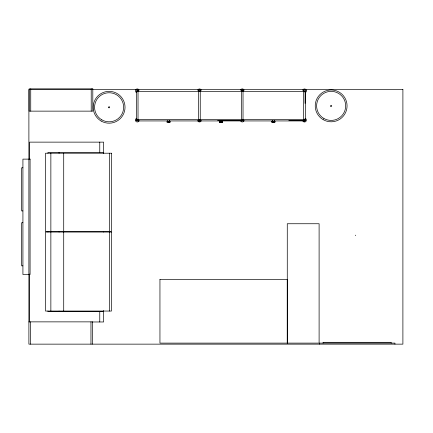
<?xml version="1.0" encoding="UTF-8"?>
<svg xmlns="http://www.w3.org/2000/svg" width="433" height="433" viewBox="0 0 433 433"><rect width="100%" height="100%" fill="white"/><g stroke="black" fill="none" stroke-linecap="round" stroke-linejoin="round"><path stroke-width="0.65" d="M305.048 103.4L305.13 91.417M305.801 90.827L306.099 90.827M198.731 91.336L200.392 91.331M303.739 91.336L305.444 91.331M138.084 91.493L136.465 91.493L136.655 119.833M241.549 91.493L243.097 91.493M138.024 91.558L198.633 91.558L198.633 119.595L138.024 119.595L138.024 90.004M198.752 91.547L241.609 91.547L241.609 119.378M243.032 91.558L305.368 91.547M136.492 119.378L138.1 119.378M243.108 119.378L200.252 119.378L200.252 91.547M198.731 119.448L200.279 119.448M303.739 119.448L305.362 119.448L305.362 91.336M136.422 119.595L138.116 119.595M241.468 119.595L303.641 119.595L303.641 91.558M135.762 120.098L136.059 120.098M219.812 120.596L220.159 120.596M221.831 120.596L222.178 120.596M198.871 120.931L137.981 120.931L137.981 119.313M271.854 121.457L275.199 121.457M166.846 121.657L170.456 121.657M219.325 121.657L222.67 121.657M271.545 121.7L272.297 121.7M219.325 121.738L220.245 121.738M221.75 121.738L222.665 121.738M220.57 121.982L221.452 121.982M271.854 121.944L275.199 121.944M272.682 122.003L274.37 122.003M166.846 122.144L170.456 122.144M219.325 122.144L222.67 122.144M167.674 122.203L169.628 122.203M219.325 122.225L222.665 122.225M271.545 122.187L274.89 122.187M220.153 122.285L221.842 122.285M103.633 152.476L47.933 152.476L47.933 153.212M22.884 167.798L21.65 167.798L21.65 210.909L22.884 210.909M22.884 222.73L21.65 222.73L21.65 265.84L22.884 265.84M103.633 311.63L47.933 311.63L47.933 311.051M28.892 321.865L92.554 321.865L92.554 344.143M92.197 321.973L103.633 321.973L103.633 310.477M288.833 120.591L303.641 120.612A1.023 1.023 0 0 0 305.411 120.612M217.642 120.591L220.321 120.601M221.658 120.607L241.744 120.688M394.939 344.143L394.939 343.109L319.343 343.109L319.343 344.143M391.199 343.109L391.199 342.314L323.083 342.314L323.083 343.109M355.509 235.162L355.509 235.693M304.529 121.364L304.529 121.668M304.026 119.227L304.026 121.007M303.885 89.994L303.885 91.612M303.879 119.313L303.879 120.931L242.989 120.931L242.989 119.313M303.804 119.275L303.804 120.931M274.36 120.314L274.36 121.457M273.672 121.944L273.672 122.247M272.79 121.944L272.79 122.247M272.693 120.314L272.693 121.457M272.384 120.563L272.384 121.7M243.032 90.004L243.032 119.595M242.81 89.934L242.81 91.628M242.572 90.069L242.572 90.345M242.307 89.274L242.307 89.571M241.701 89.994L241.701 91.612M241.701 119.313L241.701 120.931L200.133 120.931L200.133 119.313M221.831 120.52L221.831 121.657M221.452 122.285L221.452 121.9L220.57 121.9L220.57 122.285M220.159 120.52L220.159 121.738M200.133 89.994L200.133 91.612M199.516 121.364L199.516 121.668M199.012 119.308L199.012 120.969M198.871 89.994L198.871 91.612M198.871 119.313L198.796 120.931M169.622 120.515L169.622 121.657M169.357 120.515L169.357 121.657M169.243 122.203L169.243 121.9L168.091 121.9L168.091 122.203M168.973 121.9L168.973 122.203M168.361 121.9L168.361 122.203M167.685 120.515L167.685 121.657M137.802 89.934L137.802 91.628M137.564 89.994L137.564 90.345M137.564 90.54L137.564 91.363M137.299 89.274L137.299 89.571M109.468 153.212L109.468 231.487M109.468 232.05L109.468 311.051M103.633 153.623L103.633 142.132L29.628 142.132L29.628 159.712M103.633 231.487L103.633 232.05M99.763 142.132L99.763 152.476M99.763 311.63L99.763 321.973M91.217 88.857L91.217 111.135M90.962 321.865L90.962 344.143M63.716 153.212L63.716 231.487M63.716 232.05L63.716 311.051M59.072 152.476L59.072 153.212M59.072 231.487L59.072 232.05M59.072 311.051L59.072 311.63M50.861 153.212L50.861 231.487M50.861 232.05L50.861 311.051M47.933 231.487L47.933 232.05M30.738 88.857L30.738 111.135M30.483 321.865L30.483 344.143M29.628 273.97L29.628 321.973M305.038 119.216A1.023 1.023 0 0 1 305.514 120.369M136.796 92.651A1.9 1.9 0 0 1 135.94 89.474A1.9 1.9 0 0 1 139.117 90.324M139.139 120.574A1.9 1.9 0 0 1 135.962 121.424A1.9 1.9 0 0 1 136.817 118.247M305 118.285A1.9 1.9 0 0 1 305.85 121.462A1.9 1.9 0 0 1 302.672 120.612M302.683 90.351A1.9 1.9 0 0 1 305.86 89.501A1.9 1.9 0 0 1 305.011 92.678M240.472 90.27A1.9 1.9 0 0 1 244.142 90.27M244.152 120.574A1.9 1.9 0 0 1 240.483 120.574M201.334 120.58A1.9 1.9 0 0 1 197.665 120.58M197.681 90.318A1.9 1.9 0 0 1 201.35 90.318M159.95 279.447L159.95 343.109L319.105 343.109L319.105 223.742L287.274 223.742L287.274 343.109L287.274 279.447L159.95 279.447M92.808 88.857L29.146 88.857L29.146 111.135L92.808 111.135L92.808 88.857M402.896 89.501L28.892 89.501L28.892 344.143L402.896 344.143L402.896 89.501M111.454 153.212L45.514 153.212L45.514 231.487L111.454 231.487L111.454 153.212M30.083 159.127L22.922 159.127L22.922 274.511L30.083 274.511L30.083 159.127M111.454 232.05L45.514 232.05L45.514 311.051L111.454 311.051L111.454 232.05M323.186 119.67A15.913 15.913 0 0 0 347.06 105.885A15.913 15.913 0 0 0 323.186 92.105A15.913 15.913 0 0 0 323.186 119.67M330.866 106.366A0.557 0.557 0 0 0 331.7 105.885A0.557 0.557 0 0 0 330.866 105.403A0.557 0.557 0 0 0 330.866 106.366M323.879 118.469A14.533 14.533 0 0 0 345.675 105.885A14.533 14.533 0 0 0 323.879 93.301A14.533 14.533 0 0 0 323.879 118.469M101.154 121.056A15.913 15.913 0 0 0 125.023 107.276A15.913 15.913 0 0 0 101.154 93.49A15.913 15.913 0 0 0 101.154 121.056M108.829 107.757A0.557 0.557 0 0 0 109.668 107.276A0.557 0.557 0 0 0 108.829 106.794A0.557 0.557 0 0 0 108.829 107.757M101.842 119.86A14.533 14.533 0 0 0 123.643 107.276A14.533 14.533 0 0 0 101.842 94.692A14.533 14.533 0 0 0 101.842 119.86M136.763 91.477A0.839 0.839 0 0 0 138.127 90.973A0.839 0.839 0 0 0 137.007 90.048A0.839 0.839 0 0 0 136.763 91.477M136.79 120.742A0.839 0.839 0 0 0 138.149 120.239A0.839 0.839 0 0 0 137.034 119.313A0.839 0.839 0 0 0 136.79 120.742M303.993 120.747A0.839 0.839 0 0 0 305.352 120.244A0.839 0.839 0 0 0 304.237 119.319A0.839 0.839 0 0 0 303.993 120.747M304.004 91.471A0.839 0.839 0 0 0 305.362 90.968A0.839 0.839 0 0 0 304.247 90.042A0.839 0.839 0 0 0 304.004 91.471M198.996 91.471A0.839 0.839 0 0 0 200.355 90.968A0.839 0.839 0 0 0 199.24 90.042A0.839 0.839 0 0 0 198.996 91.471M198.985 120.747A0.839 0.839 0 0 0 200.344 120.244A0.839 0.839 0 0 0 199.229 119.319A0.839 0.839 0 0 0 198.985 120.747M241.776 91.477A0.839 0.839 0 0 0 243.135 90.973A0.839 0.839 0 0 0 242.02 90.048A0.839 0.839 0 0 0 241.776 91.477M241.798 120.742A0.839 0.839 0 0 0 243.157 120.239A0.839 0.839 0 0 0 242.042 119.313A0.839 0.839 0 0 0 241.798 120.742"/></g></svg>
